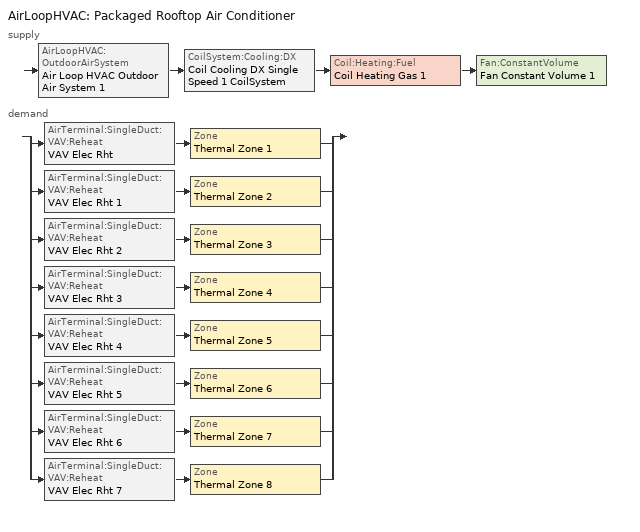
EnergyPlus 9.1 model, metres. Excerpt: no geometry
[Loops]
AirLoopHVAC 'Packaged Rooftop Air Conditioner'
 supply: AirLoopHVAC:OutdoorAirSystem 'Air Loop HVAC Outdoor Air System 1' > CoilSystem:Cooling:DX 'Coil Cooling DX Single Speed 1 CoilSystem' > Coil:Heating:Fuel 'Coil Heating Gas 1' > Fan:ConstantVolume 'Fan Constant Volume 1'
 demand: split
  | AirTerminal:SingleDuct:VAV:Reheat 'VAV Elec Rht' > Zone 'Thermal Zone 1'
  | AirTerminal:SingleDuct:VAV:Reheat 'VAV Elec Rht 1' > Zone 'Thermal Zone 2'
  | AirTerminal:SingleDuct:VAV:Reheat 'VAV Elec Rht 2' > Zone 'Thermal Zone 3'
  | AirTerminal:SingleDuct:VAV:Reheat 'VAV Elec Rht 3' > Zone 'Thermal Zone 4'
  | AirTerminal:SingleDuct:VAV:Reheat 'VAV Elec Rht 4' > Zone 'Thermal Zone 5'
  | AirTerminal:SingleDuct:VAV:Reheat 'VAV Elec Rht 5' > Zone 'Thermal Zone 6'
  | AirTerminal:SingleDuct:VAV:Reheat 'VAV Elec Rht 6' > Zone 'Thermal Zone 7'
  | AirTerminal:SingleDuct:VAV:Reheat 'VAV Elec Rht 7' > Zone 'Thermal Zone 8'
[SizingPeriod:DesignDay] Month=1; Day of Month=21; Day Type=WinterDesignDay; Daily Dry-Bulb Temperature Range {deltaC}=0; Dry-Bulb Temperature Range Modifier Type=DefaultMultipliers; Barometric Pressure {Pa}=98934; Wind Direction {deg}=270; Rain Indicator=No; Snow Indicator=No; Daylight Saving Time Indicator=No; Solar Model Indicator=ASHRAEClearSky; Sky Clearness=0
Name | Maximum Dry-Bulb Temperature {C} | Humidity Condition Type | Wetbulb or DewPoint at Maximum Dry-Bulb {C} | Wind Speed {m/s}
Chicago Ohare Intl Ap Ann Htg 99.6% Condns DB | -20 | Wetbulb | -20 | 4.9
Chicago Ohare Intl Ap Ann Htg Wind 99.6% Condns WS=>MCDB | -3.5 | Wetbulb | -3.5 | 12.4
Chicago Ohare Intl Ap Ann Hum_n 99.6% Condns DP=>MCDB | -19.2 | Dewpoint | -25.7 | 4.9
[ZoneControl:Thermostat] Control Object Type 1=ThermostatSetpoint:DualSetpoint
Name | Zone or ZoneList | Control Type Schedule | Control Name 1
Thermal Zone 1 Thermostat | Thermal Zone 1 | Thermal Zone 1 Thermostat Schedule | Thermostat Setpoint Dual Setpoint 1
Thermal Zone 2 Thermostat | Thermal Zone 2 | Thermal Zone 2 Thermostat Schedule | Thermostat Setpoint Dual Setpoint 2
Thermal Zone 3 Thermostat | Thermal Zone 3 | Thermal Zone 3 Thermostat Schedule | Thermostat Setpoint Dual Setpoint 3
Thermal Zone 4 Thermostat | Thermal Zone 4 | Thermal Zone 4 Thermostat Schedule | Thermostat Setpoint Dual Setpoint 4
Thermal Zone 5 Thermostat | Thermal Zone 5 | Thermal Zone 5 Thermostat Schedule | Thermostat Setpoint Dual Setpoint 5
Thermal Zone 6 Thermostat | Thermal Zone 6 | Thermal Zone 6 Thermostat Schedule | Thermostat Setpoint Dual Setpoint 6
Thermal Zone 7 Thermostat | Thermal Zone 7 | Thermal Zone 7 Thermostat Schedule | Thermostat Setpoint Dual Setpoint 7
Thermal Zone 8 Thermostat | Thermal Zone 8 | Thermal Zone 8 Thermostat Schedule | Thermostat Setpoint Dual Setpoint 8
[ThermostatSetpoint:DualSetpoint]
Name | Heating Setpoint Temperature Schedule | Cooling Setpoint Temperature Schedule
Thermostat Setpoint Dual Setpoint 1 | SchoolSecondary HTGSETP_SCH_YES_OPTIMUM | SchoolSecondary CLGSETP_SCH_Setback
Thermostat Setpoint Dual Setpoint 2 | SchoolSecondary HTGSETP_SCH_YES_OPTIMUM 1 | SchoolSecondary CLGSETP_SCH_Setback 1
Thermostat Setpoint Dual Setpoint 3 | SchoolSecondary HTGSETP_SCH_YES_OPTIMUM 2 | SchoolSecondary CLGSETP_SCH_Setback 2
Thermostat Setpoint Dual Setpoint 4 | SchoolSecondary HTGSETP_SCH_YES_OPTIMUM 3 | SchoolSecondary CLGSETP_SCH_Setback 3
Thermostat Setpoint Dual Setpoint 5 | SchoolSecondary HTGSETP_SCH_YES_OPTIMUM 4 | SchoolSecondary CLGSETP_SCH_Setback 4
Thermostat Setpoint Dual Setpoint 6 | SchoolSecondary HTGSETP_SCH_YES_OPTIMUM 5 | SchoolSecondary CLGSETP_SCH_Setback 5
Thermostat Setpoint Dual Setpoint 7 | SchoolSecondary HTGSETP_SCH_YES_OPTIMUM 6 | SchoolSecondary CLGSETP_SCH_Setback 6
Thermostat Setpoint Dual Setpoint 8 | SchoolSecondary HTGSETP_SCH_YES_OPTIMUM 7 | SchoolSecondary CLGSETP_SCH_Setback 7
[ZoneHVAC:TerminalUnit:VariableRefrigerantFlow] Terminal Unit Availability Schedule=Always On Discrete hvac_library; Cooling Supply Air Flow Rate {m3/s}=Autosize; No Cooling Supply Air Flow Rate {m3/s}=Autosize; Heating Supply Air Flow Rate {m3/s}=Autosize; No Heating Supply Air Flow Rate {m3/s}=Autosize; Cooling Outdoor Air Flow Rate {m3/s}=Autosize; Heating Outdoor Air Flow Rate {m3/s}=Autosize; No Load Outdoor Air Flow Rate {m3/s}=Autosize; Supply Air Fan Operating Mode Schedule=Always On Discrete hvac_library; Supply Air Fan Placement=DrawThrough; Zone Terminal Unit On Parasitic Electric Energy Use {W}=30; Zone Terminal Unit Off Parasitic Electric Energy Use {W}=20; Rated Heating Capacity Sizing Ratio {W/W}=1
Name | Supply Air Fan Object | Outside Air Mixer Object | Cooling Coil Object | Heating Coil Object
VRF Zone Terminal | VRF Zone Terminal Fan | VRF Zone Terminal OA Mixer | VRF Zone Terminal Cooling Coil | VRF Zone Terminal Heating Coil
VRF Zone Terminal 1 | VRF Zone Terminal Fan 1 | VRF Zone Terminal 1 OA Mixer | VRF Zone Terminal Cooling Coil 1 | VRF Zone Terminal Heating Coil 1
VRF Zone Terminal 2 | VRF Zone Terminal Fan 2 | VRF Zone Terminal 2 OA Mixer | VRF Zone Terminal Cooling Coil 2 | VRF Zone Terminal Heating Coil 2
VRF Zone Terminal 3 | VRF Zone Terminal Fan 3 | VRF Zone Terminal 3 OA Mixer | VRF Zone Terminal Cooling Coil 3 | VRF Zone Terminal Heating Coil 3
VRF Zone Terminal 4 | VRF Zone Terminal Fan 4 | VRF Zone Terminal 4 OA Mixer | VRF Zone Terminal Cooling Coil 4 | VRF Zone Terminal Heating Coil 4
VRF Zone Terminal 5 | VRF Zone Terminal Fan 5 | VRF Zone Terminal 5 OA Mixer | VRF Zone Terminal Cooling Coil 5 | VRF Zone Terminal Heating Coil 5
VRF Zone Terminal 6 | VRF Zone Terminal Fan 6 | VRF Zone Terminal 6 OA Mixer | VRF Zone Terminal Cooling Coil 6 | VRF Zone Terminal Heating Coil 6
VRF Zone Terminal 7 | VRF Zone Terminal Fan 7 | VRF Zone Terminal 7 OA Mixer | VRF Zone Terminal Cooling Coil 7 | VRF Zone Terminal Heating Coil 7
[Coil:Cooling:DX:VariableRefrigerantFlow] Availability Schedule=Always On Discrete hvac_library; Gross Rated Total Cooling Capacity {W}=Autosize; Gross Rated Sensible Heat Ratio=Autosize; Rated Air Flow Rate {m3/s}=Autosize; Cooling Capacity Ratio Modifier Function of Temperature Curve=VRFTUCoolCapFT; Cooling Capacity Modifier Curve Function of Flow Fraction=VRFACCoolCapFFF
VRF Zone Terminal Cooling Coil; VRF Zone Terminal Cooling Coil 1; VRF Zone Terminal Cooling Coil 2; VRF Zone Terminal Cooling Coil 3; VRF Zone Terminal Cooling Coil 4; VRF Zone Terminal Cooling Coil 5; VRF Zone Terminal Cooling Coil 6; VRF Zone Terminal Cooling Coil 7
[Coil:Heating:DX:VariableRefrigerantFlow] Availability Schedule=Always On Discrete hvac_library; Gross Rated Heating Capacity {W}=Autosize; Rated Air Flow Rate {m3/s}=Autosize; Heating Capacity Ratio Modifier Function of Temperature Curve=Coil Heating DX Variable Refrigerant Flow 1 VRFTUHeatCAPFT; Heating Capacity Modifier Function of Flow Fraction Curve=Coil Heating DX Variable Refrigerant Flow 1 VRFACCoolCapFFF
VRF Zone Terminal Heating Coil; VRF Zone Terminal Heating Coil 1; VRF Zone Terminal Heating Coil 2; VRF Zone Terminal Heating Coil 3; VRF Zone Terminal Heating Coil 4; VRF Zone Terminal Heating Coil 5; VRF Zone Terminal Heating Coil 6; VRF Zone Terminal Heating Coil 7
[Fan:OnOff] Availability Schedule=Always On Discrete hvac_library; Fan Total Efficiency=0.6; Pressure Rise {Pa}=300; Maximum Flow Rate {m3/s}=Autosize; Motor Efficiency=0.8; Motor In Airstream Fraction=1; Fan Power Ratio Function of Speed Ratio Curve=Fan On Off Power Curve 19; Fan Efficiency Ratio Function of Speed Ratio Curve=Fan On Off Efficiency Curve 6
VRF Zone Terminal Fan; VRF Zone Terminal Fan 1; VRF Zone Terminal Fan 2; VRF Zone Terminal Fan 3; VRF Zone Terminal Fan 4; VRF Zone Terminal Fan 5; VRF Zone Terminal Fan 6; VRF Zone Terminal Fan 7
[AirTerminal:SingleDuct:VAV:Reheat] Availability Schedule=Always On Discrete hvac_library; Maximum Air Flow Rate {m3/s}=Autosize; Zone Minimum Air Flow Input Method=Constant; Constant Minimum Air Flow Fraction=0.3; Fixed Minimum Air Flow Rate {m3/s}=0; Maximum Hot Water or Steam Flow Rate {m3/s}=Autosize; Minimum Hot Water or Steam Flow Rate {m3/s}=0; Convergence Tolerance=0.001; Damper Heating Action=Normal; Maximum Flow per Zone Floor Area During Reheat {m3/s-m2}=Autocalculate; Maximum Flow Fraction During Reheat=Autocalculate; Maximum Reheat Air Temperature {C}=35
Name | Reheat Coil
VAV Elec Rht | VAV Elec Rht Coil
VAV Elec Rht 1 | VAV Elec Rht Coil 1
VAV Elec Rht 2 | VAV Elec Rht Coil 2
VAV Elec Rht 3 | VAV Elec Rht Coil 3
VAV Elec Rht 4 | VAV Elec Rht Coil 4
VAV Elec Rht 5 | VAV Elec Rht Coil 5
VAV Elec Rht 6 | VAV Elec Rht Coil 6
VAV Elec Rht 7 | VAV Elec Rht Coil 7
[Coil:Heating:Electric] Availability Schedule=Always On Discrete hvac_library; Efficiency=1; Nominal Capacity {W}=Autosize
VAV Elec Rht Coil; VAV Elec Rht Coil 1; VAV Elec Rht Coil 2; VAV Elec Rht Coil 3; VAV Elec Rht Coil 4; VAV Elec Rht Coil 5; VAV Elec Rht Coil 6; VAV Elec Rht Coil 7
[Zone equipment]
Thermal Zone 1: VRF Zone Terminal, VAV Elec Rht
Thermal Zone 2: VRF Zone Terminal 1, VAV Elec Rht 1
Thermal Zone 3: VRF Zone Terminal 2, VAV Elec Rht 2
Thermal Zone 4: VRF Zone Terminal 3, VAV Elec Rht 3
Thermal Zone 5: VRF Zone Terminal 4, VAV Elec Rht 4
Thermal Zone 6: VRF Zone Terminal 5, VAV Elec Rht 5
Thermal Zone 7: VRF Zone Terminal 6, VAV Elec Rht 6
Thermal Zone 8: VRF Zone Terminal 7, VAV Elec Rht 7
[Sizing:Zone] Zone Cooling Design Supply Air Temperature Input Method=SupplyAirTemperature; Zone Cooling Design Supply Air Temperature {C}=14; Zone Cooling Design Supply Air Temperature Difference {deltaC}=11.11; Zone Heating Design Supply Air Temperature Input Method=SupplyAirTemperature; Zone Heating Design Supply Air Temperature {C}=40; Zone Heating Design Supply Air Temperature Difference {deltaC}=11.11; Zone Cooling Design Supply Air Humidity Ratio {kgWater/kgDryAir}=0.0085; Zone Heating Design Supply Air Humidity Ratio {kgWater/kgDryAir}=0.008; Cooling Design Air Flow Method=DesignDay; Cooling Design Air Flow Rate {m3/s}=0; Cooling Minimum Air Flow per Zone Floor Area {m3/s-m2}=0.000762; Cooling Minimum Air Flow {m3/s}=0; Cooling Minimum Air Flow Fraction=0; Heating Design Air Flow Method=DesignDay; Heating Design Air Flow Rate {m3/s}=0; Heating Maximum Air Flow per Zone Floor Area {m3/s-m2}=0.002032; Heating Maximum Air Flow {m3/s}=0.141576; Heating Maximum Air Flow Fraction=0.3; Account for Dedicated Outdoor Air System=No
Name | Design Specification Outdoor Air Object | Design Specification Zone Air Distribution Object
Thermal Zone 1 | Design Specification Outdoor Air 2 | Thermal Zone 1 Design Spec Zone Air Dist
Thermal Zone 2 | SecondarySchool ComputerRoom Ventilation | Thermal Zone 2 Design Spec Zone Air Dist
Thermal Zone 3 | SecondarySchool Classroom Ventilation | Thermal Zone 3 Design Spec Zone Air Dist
Thermal Zone 4 | SecondarySchool Restroom Ventilation | Thermal Zone 4 Design Spec Zone Air Dist
Thermal Zone 5 | Design Specification Outdoor Air 1 | Thermal Zone 5 Design Spec Zone Air Dist
Thermal Zone 6 | SecondarySchool Classroom Ventilation | Thermal Zone 6 Design Spec Zone Air Dist
Thermal Zone 7 | Design Specification Outdoor Air 4 | Thermal Zone 7 Design Spec Zone Air Dist
Thermal Zone 8 | Design Specification Outdoor Air 3 | Thermal Zone 8 Design Spec Zone Air Dist
[DesignSpecification:ZoneAirDistribution] Zone Air Distribution Effectiveness in Cooling Mode=1; Zone Air Distribution Effectiveness in Heating Mode=1
Thermal Zone 1 Design Spec Zone Air Dist; Thermal Zone 2 Design Spec Zone Air Dist; Thermal Zone 3 Design Spec Zone Air Dist; Thermal Zone 4 Design Spec Zone Air Dist; Thermal Zone 5 Design Spec Zone Air Dist; Thermal Zone 6 Design Spec Zone Air Dist; Thermal Zone 7 Design Spec Zone Air Dist; Thermal Zone 8 Design Spec Zone Air Dist
[Controller:MechanicalVentilation]
Controller Mechanical Ventilation 1: Availability Schedule=Always On Discrete; Demand Controlled Ventilation=No; System Outdoor Air Method=ZoneSum; Zone Name 1=Thermal Zone 1; Design Specification Outdoor Air Object Name 1=Design Specification Outdoor Air 2; Design Specification Zone Air Distribution Object Name 1=Thermal Zone 1 Design Spec Zone Air Dist; Zone Name 2=Thermal Zone 2; Design Specification Outdoor Air Object Name 2=SecondarySchool ComputerRoom Ventilation; Design Specification Zone Air Distribution Object Name 2=Thermal Zone 2 Design Spec Zone Air Dist; Zone Name 3=Thermal Zone 3; Design Specification Outdoor Air Object Name 3=SecondarySchool Classroom Ventilation; Design Specification Zone Air Distribution Object Name 3=Thermal Zone 3 Design Spec Zone Air Dist; Zone Name 4=Thermal Zone 4; Design Specification Outdoor Air Object Name 4=SecondarySchool Restroom Ventilation; Design Specification Zone Air Distribution Object Name 4=Thermal Zone 4 Design Spec Zone Air Dist; Zone Name 5=Thermal Zone 5; Design Specification Outdoor Air Object Name 5=Design Specification Outdoor Air 1; Design Specification Zone Air Distribution Object Name 5=Thermal Zone 5 Design Spec Zone Air Dist; Zone Name 6=Thermal Zone 6; Design Specification Outdoor Air Object Name 6=SecondarySchool Classroom Ventilation; Design Specification Zone Air Distribution Object Name 6=Thermal Zone 6 Design Spec Zone Air Dist; Zone Name 7=Thermal Zone 7; Design Specification Outdoor Air Object Name 7=Design Specification Outdoor Air 4; Design Specification Zone Air Distribution Object Name 7=Thermal Zone 7 Design Spec Zone Air Dist; Zone Name 8=Thermal Zone 8; Design Specification Outdoor Air Object Name 8=Design Specification Outdoor Air 3; Design Specification Zone Air Distribution Object Name 8=Thermal Zone 8 Design Spec Zone Air Dist
[DesignSpecification:OutdoorAir] Outdoor Air Method=Sum; Outdoor Air Flow per Zone {m3/s}=0; Outdoor Air Flow Air Changes per Hour {1/hr}=0
Name | Outdoor Air Flow per Person {m3/s-person} | Outdoor Air Flow per Zone Floor Area {m3/s-m2}
Design Specification Outdoor Air 2 | 0.00258696 | 0.000400352
SecondarySchool ComputerRoom Ventilation; SecondarySchool Classroom Ventilation | 0.00471947 | 0.0006096
SecondarySchool Restroom Ventilation | 0 | 0.0003048
Design Specification Outdoor Air 1 | 0.00456516 | 0.000509392
Design Specification Outdoor Air 4 | 0.00443872 | 0.000461485
Design Specification Outdoor Air 3 | 0.00471947 | 0.000542693
[AirLoopHVAC]
Packaged Rooftop Air Conditioner: Design Supply Air Flow Rate {m3/s}=AutoSize
[Sizing:System]
Packaged Rooftop Air Conditioner: Type of Load to Size On=Sensible; Design Outdoor Air Flow Rate {m3/s}=Autosize; Central Heating Maximum System Air Flow Ratio=1; Preheat Design Temperature {C}=7; Preheat Design Humidity Ratio {kgWater/kgDryAir}=0.008; Precool Design Temperature {C}=12.8; Precool Design Humidity Ratio {kgWater/kgDryAir}=0.008; Central Cooling Design Supply Air Temperature {C}=12.8; Central Heating Design Supply Air Temperature {C}=40; Type of Zone Sum to Use=NonCoincident; 100% Outdoor Air in Cooling=Yes; 100% Outdoor Air in Heating=Yes; Central Cooling Design Supply Air Humidity Ratio {kgWater/kgDryAir}=0.0085; Central Heating Design Supply Air Humidity Ratio {kgWater/kgDryAir}=0.008; Cooling Supply Air Flow Rate Method=DesignDay; Cooling Supply Air Flow Rate {m3/s}=0; Cooling Supply Air Flow Rate Per Floor Area {m3/s-m2}=0.00996765; Cooling Fraction of Autosized Cooling Supply Air Flow Rate=1; Cooling Supply Air Flow Rate Per Unit Cooling Capacity {m3/s-W}=3.94755e-05; Heating Supply Air Flow Rate Method=DesignDay; Heating Supply Air Flow Rate {m3/s}=0; Heating Supply Air Flow Rate Per Floor Area {m3/s-m2}=0.00996765; Heating Fraction of Autosized Heating Supply Air Flow Rate=1; Heating Fraction of Autosized Cooling Supply Air Flow Rate=1; Heating Supply Air Flow Rate Per Unit Heating Capacity {m3/s-W}=3.15882e-05; System Outdoor Air Method=ZoneSum; Zone Maximum Outdoor Air Fraction=1; Cooling Design Capacity Method=CoolingDesignCapacity; Cooling Design Capacity {W}=Autosize; Cooling Design Capacity Per Floor Area {W/m2}=234.7; Fraction of Autosized Cooling Design Capacity=1; Heating Design Capacity Method=HeatingDesignCapacity; Heating Design Capacity {W}=Autosize; Heating Design Capacity Per Floor Area {W/m2}=157; Fraction of Autosized Heating Design Capacity=1; Central Cooling Capacity Control Method=OnOff
[AvailabilityManager:Scheduled] Schedule=Always On Discrete
Packaged Rooftop Air Conditioner Availability Manager; Air Loop HVAC Outdoor Air System 1 Availability Manager
[Controller:OutdoorAir]
Controller Outdoor Air 1: Minimum Outdoor Air Flow Rate {m3/s}=0; Maximum Outdoor Air Flow Rate {m3/s}=Autosize; Economizer Control Type=NoEconomizer; Economizer Control Action Type=ModulateFlow; Economizer Maximum Limit Dry-Bulb Temperature {C}=28; Economizer Maximum Limit Enthalpy {J/kg}=64000; Economizer Minimum Limit Dry-Bulb Temperature {C}=-100; Lockout Type=NoLockout; Minimum Limit Type=FixedMinimum; Mechanical Ventilation Controller=Controller Mechanical Ventilation 1; High Humidity Control=No; Control High Indoor Humidity Based on Outdoor Humidity Ratio=Yes; Heat Recovery Bypass Control Type=BypassWhenWithinEconomizerLimits
[HeatExchanger:AirToAir:SensibleAndLatent]
ERV HX: Availability Schedule=Always On Discrete hvac_library; Nominal Supply Air Flow Rate {m3/s}=Autosize; Sensible Effectiveness at 100% Heating Air Flow=0.76; Latent Effectiveness at 100% Heating Air Flow=0.68; Sensible Effectiveness at 75% Heating Air Flow=0.81; Latent Effectiveness at 75% Heating Air Flow=0.73; Sensible Effectiveness at 100% Cooling Air Flow=0.76; Latent Effectiveness at 100% Cooling Air Flow=0.68; Sensible Effectiveness at 75% Cooling Air Flow=0.81; Latent Effectiveness at 75% Cooling Air Flow=0.73; Nominal Electric Power {W}=0; Supply Air Outlet Temperature Control=No; Heat Exchanger Type=Plate; Frost Control Type=None; Threshold Temperature {C}=1.7; Economizer Lockout=Yes
[SetpointManager:MixedAir] Control Variable=Temperature
Node 59 OS Default SPM; Node 32 OS Default SPM; Node 33 OS Default SPM; Node 34 OS Default SPM
[CoilSystem:Cooling:DX]
Coil Cooling DX Single Speed 1 CoilSystem: Availability Schedule=Always On Discrete; Cooling Coil=Coil Cooling DX Single Speed 1
[Coil:Cooling:DX:SingleSpeed]
Coil Cooling DX Single Speed 1: Availability Schedule=Always On Discrete; Gross Rated Total Cooling Capacity {W}=Autosize; Gross Rated Sensible Heat Ratio=Autosize; Gross Rated Cooling COP {W/W}=3; Rated Air Flow Rate {m3/s}=Autosize; Rated Evaporator Fan Power Per Volume Flow Rate {W/(m3/s)}=773.3; Total Cooling Capacity Function of Temperature Curve=Curve Biquadratic 1; Total Cooling Capacity Function of Flow Fraction Curve=Curve Quadratic 1; Energy Input Ratio Function of Temperature Curve=Curve Biquadratic 2; Energy Input Ratio Function of Flow Fraction Curve=Curve Quadratic 2; Part Load Fraction Correlation Curve=Curve Quadratic 3; Condenser Type=AirCooled; Evaporative Condenser Effectiveness=0; Evaporative Condenser Air Flow Rate {m3/s}=Autosize; Evaporative Condenser Pump Rated Power Consumption {W}=Autosize; Crankcase Heater Capacity {W}=0; Maximum Outdoor Dry-Bulb Temperature for Crankcase Heater Operation {C}=0; Basin Heater Capacity {W/K}=0; Basin Heater Setpoint Temperature {C}=10
[Coil:Heating:Fuel]
Coil Heating Gas 1: Availability Schedule=Always On Discrete; Fuel Type=NaturalGas; Burner Efficiency=0.8; Nominal Capacity {W}=AutoSize; Parasitic Electric Load {W}=0; Parasitic Fuel Load {W}=0
[Fan:ConstantVolume]
Fan Constant Volume 1: Availability Schedule=Always On Discrete; Fan Total Efficiency=0.7; Pressure Rise {Pa}=500; Maximum Flow Rate {m3/s}=AutoSize; Motor Efficiency=0.9; Motor In Airstream Fraction=1
[SetpointManager:SingleZone:Reheat]
Setpoint Manager Single Zone Reheat 1: Control Variable=Temperature; Minimum Supply Air Temperature {C}=-99; Maximum Supply Air Temperature {C}=99; Control Zone=Thermal Zone 1
[AirConditioner:VariableRefrigerantFlow]
Heat Pump=VRF System; Availability Schedule=Always On Discrete hvac_library; Gross Rated Total Cooling Capacity {W}=Autosize; Gross Rated Cooling COP {W/W}=3.3; Minimum Outdoor Temperature in Cooling Mode {C}=-5; Maximum Outdoor Temperature in Cooling Mode {C}=43; Cooling Capacity Ratio Modifier Function of Low Temperature Curve=VRF System VRFCoolCapFT 1; Cooling Capacity Ratio Boundary Curve=VRF System VRFCoolCapFTBoundary 1; Cooling Capacity Ratio Modifier Function of High Temperature Curve=VRF System VRFCoolCapFTHi 1; Cooling Energy Input Ratio Modifier Function of Low Temperature Curve=VRF System VRFCoolEIRFT 1; Cooling Energy Input Ratio Boundary Curve=VRF System VRFCoolEIRFTBoundary 1; Cooling Energy Input Ratio Modifier Function of High Temperature Curve=VRF System VRFCoolEIRFTHi 1; Cooling Energy Input Ratio Modifier Function of Low Part-Load Ratio Curve=VRF System CoolingEIRLowPLR 1; Cooling Energy Input Ratio Modifier Function of High Part-Load Ratio Curve=VRF System CoolingEIRHiPLR 1; Cooling Combination Ratio Correction Factor Curve=VRF System CoolingCombRatio 1; Cooling Part-Load Fraction Correlation Curve=VRF System VRFCPLFFPLR 1; Gross Rated Heating Capacity {W}=Autosize; Rated Heating Capacity Sizing Ratio {W/W}=1; Gross Rated Heating COP {W/W}=3.5; Minimum Outdoor Temperature in Heating Mode {C}=-20; Maximum Outdoor Temperature in Heating Mode {C}=30; Heating Capacity Ratio Modifier Function of Low Temperature Curve=VRF System VRFHeatCapFT 1; Heating Capacity Ratio Boundary Curve=VRF System VRFHeatCapFTBoundary 1; Heating Capacity Ratio Modifier Function of High Temperature Curve=VRF System VRFHeatCapFTHi 1; Heating Energy Input Ratio Modifier Function of Low Temperature Curve=VRF System VRFHeatEIRFT 1; Heating Energy Input Ratio Boundary Curve=VRF System VRFHeatEIRFTBoundary 1; Heating Energy Input Ratio Modifier Function of High Temperature Curve=VRF System VRFHeatEIRFTHi 1; Heating Performance Curve Outdoor Temperature Type=WetBulbTemperature; Heating Energy Input Ratio Modifier Function of Low Part-Load Ratio Curve=VRF System HeatingEIRLowPLR 1; Heating Energy Input Ratio Modifier Function of High Part-Load Ratio Curve=VRF System HeatingEIRHiPLR 1; Heating Combination Ratio Correction Factor Curve=VRF System HeatingCombRatio 1; Heating Part-Load Fraction Correlation Curve=VRF System VRFCPLFFPLR 2; Minimum Heat Pump Part-Load Ratio=0.25; Master Thermostat Priority Control Type=LoadPriority; Zone Terminal Unit List=VRF System Terminal List; Heat Pump Waste Heat Recovery=No; Equivalent Piping Length used for Piping Correction Factor in Cooling Mode {m}=30; Vertical Height used for Piping Correction Factor {m}=10; Piping Correction Factor for Length in Cooling Mode Curve=VRF System CoolingLengthCorrectionFactor 1; Piping Correction Factor for Height in Cooling Mode Coefficient {1/m}=-0.000386; Equivalent Piping Length used for Piping Correction Factor in Heating Mode {m}=30; Piping Correction Factor for Length in Heating Mode Curve=VRF System HeatingLengthCorrectionFactor 1; Piping Correction Factor for Height in Heating Mode Coefficient {1/m}=0; Crankcase Heater Power per Compressor {W}=15; Number of Compressors=3; Ratio of Compressor Size to Total Compressor Capacity {W/W}=0.33; Maximum Outdoor Dry-Bulb Temperature for Crankcase Heater {C}=7; Defrost Strategy=Resistive; Defrost Control=Timed; Defrost Time Period Fraction=0.058333; Resistive Defrost Heater Capacity {W}=1e-07; Maximum Outdoor Dry-bulb Temperature for Defrost Operation {C}=7; Condenser Type=AirCooled; Water Condenser Volume Flow Rate {m3/s}=Autosize; Evaporative Condenser Effectiveness=0.9; Evaporative Condenser Air Flow Rate {m3/s}=Autosize; Evaporative Condenser Pump Rated Power Consumption {W}=Autosize; Basin Heater Capacity {W/K}=0; Basin Heater Setpoint Temperature {C}=2; Fuel Type=Electricity; Minimum Outdoor Temperature in Heat Recovery Mode {C}=0; Maximum Outdoor Temperature in Heat Recovery Mode {C}=20; Heat Recovery Cooling Capacity Modifier Curve=VRF System Heat Recovery Cooling Cap Modifier 1; Initial Heat Recovery Cooling Capacity Fraction {W/W}=0.5; Heat Recovery Cooling Capacity Time Constant {hr}=0.083; Heat Recovery Cooling Energy Modifier Curve=VRF System Heat Recovery Cooling Energy Modifier 1; Initial Heat Recovery Cooling Energy Fraction {W/W}=1; Heat Recovery Cooling Energy Time Constant {hr}=0; Heat Recovery Heating Capacity Modifier Curve=VRF System Heat Recovery Heating Cap Modifier 1; Initial Heat Recovery Heating Capacity Fraction {W/W}=0.5; Heat Recovery Heating Capacity Time Constant {hr}=0.083; Heat Recovery Heating Energy Modifier Curve=VRF System Heat Recovery Heating Energy Modifier 1; Initial Heat Recovery Heating Energy Fraction {W/W}=0.5; Heat Recovery Heating Energy Time Constant {hr}=0
[ZoneTerminalUnitList]
VRF System Terminal List: Zone Terminal Unit Name 1=VRF Zone Terminal; Zone Terminal Unit Name 2=VRF Zone Terminal 1; Zone Terminal Unit Name 3=VRF Zone Terminal 2; Zone Terminal Unit Name 4=VRF Zone Terminal 3; Zone Terminal Unit Name 5=VRF Zone Terminal 4; Zone Terminal Unit Name 6=VRF Zone Terminal 5; Zone Terminal Unit Name 7=VRF Zone Terminal 6; Zone Terminal Unit Name 8=VRF Zone Terminal 7
[Schedule:Day:Interval]
SchoolSecondary HTGSETP_SCH_YES_OPTIMUM Default; SchoolSecondary HTGSETP_SCH_YES_OPTIMUM Summer Design Day; SchoolSecondary HTGSETP_SCH_YES_OPTIMUM Default 1; SchoolSecondary HTGSETP_SCH_YES_OPTIMUM Summer Design Day 1; SchoolSecondary HTGSETP_SCH_YES_OPTIMUM Default 2; SchoolSecondary HTGSETP_SCH_YES_OPTIMUM Summer Design Day 2; SchoolSecondary HTGSETP_SCH_YES_OPTIMUM Default 3; SchoolSecondary HTGSETP_SCH_YES_OPTIMUM Summer Design Day 3; SchoolSecondary HTGSETP_SCH_YES_OPTIMUM Default 4; SchoolSecondary HTGSETP_SCH_YES_OPTIMUM Summer Design Day 4; SchoolSecondary HTGSETP_SCH_YES_OPTIMUM Default 5; SchoolSecondary HTGSETP_SCH_YES_OPTIMUM Summer Design Day 5; SchoolSecondary HTGSETP_SCH_YES_OPTIMUM Default 6; SchoolSecondary HTGSETP_SCH_YES_OPTIMUM Summer Design Day 6; SchoolSecondary HTGSETP_SCH_YES_OPTIMUM Default 7; SchoolSecondary HTGSETP_SCH_YES_OPTIMUM Summer Design Day 7: No, 24:00, 15.6
SchoolSecondary HTGSETP_SCH_YES_OPTIMUM Wkdy Day; SchoolSecondary HTGSETP_SCH_YES_OPTIMUM Wkdy Day 1; SchoolSecondary HTGSETP_SCH_YES_OPTIMUM Wkdy Day 2; SchoolSecondary HTGSETP_SCH_YES_OPTIMUM Wkdy Day 3; SchoolSecondary HTGSETP_SCH_YES_OPTIMUM Wkdy Day 4; SchoolSecondary HTGSETP_SCH_YES_OPTIMUM Wkdy Day 5; SchoolSecondary HTGSETP_SCH_YES_OPTIMUM Wkdy Day 6; SchoolSecondary HTGSETP_SCH_YES_OPTIMUM Wkdy Day 7: No, 06:00, 15.6, 07:00, 17.8, 08:00, 20, 21:00, 21, 24:00, 15.6
SchoolSecondary HTGSETP_SCH_YES_OPTIMUM Winter Design Day; SchoolSecondary HTGSETP_SCH_YES_OPTIMUM Winter Design Day 1; SchoolSecondary HTGSETP_SCH_YES_OPTIMUM Winter Design Day 2; SchoolSecondary HTGSETP_SCH_YES_OPTIMUM Winter Design Day 3; SchoolSecondary HTGSETP_SCH_YES_OPTIMUM Winter Design Day 4; SchoolSecondary HTGSETP_SCH_YES_OPTIMUM Winter Design Day 5; SchoolSecondary HTGSETP_SCH_YES_OPTIMUM Winter Design Day 6; SchoolSecondary HTGSETP_SCH_YES_OPTIMUM Winter Design Day 7: No, 24:00, 21
SchoolSecondary CLGSETP_SCH_Setback Default; SchoolSecondary CLGSETP_SCH_Setback Default|WntrDsn|Wkdy Day; SchoolSecondary CLGSETP_SCH_Setback Winter Design Day; SchoolSecondary CLGSETP_SCH_Setback Default 1; SchoolSecondary CLGSETP_SCH_Setback Default|WntrDsn|Wkdy Day 1; SchoolSecondary CLGSETP_SCH_Setback Winter Design Day 1; SchoolSecondary CLGSETP_SCH_Setback Default 2; SchoolSecondary CLGSETP_SCH_Setback Default|WntrDsn|Wkdy Day 2; SchoolSecondary CLGSETP_SCH_Setback Winter Design Day 2; SchoolSecondary CLGSETP_SCH_Setback Default 3; SchoolSecondary CLGSETP_SCH_Setback Default|WntrDsn|Wkdy Day 3; SchoolSecondary CLGSETP_SCH_Setback Winter Design Day 3; SchoolSecondary CLGSETP_SCH_Setback Default 4; SchoolSecondary CLGSETP_SCH_Setback Default|WntrDsn|Wkdy Day 4; SchoolSecondary CLGSETP_SCH_Setback Winter Design Day 4; SchoolSecondary CLGSETP_SCH_Setback Default 5; SchoolSecondary CLGSETP_SCH_Setback Default|WntrDsn|Wkdy Day 5; SchoolSecondary CLGSETP_SCH_Setback Winter Design Day 5; SchoolSecondary CLGSETP_SCH_Setback Default 6; SchoolSecondary CLGSETP_SCH_Setback Default|WntrDsn|Wkdy Day 6; SchoolSecondary CLGSETP_SCH_Setback Winter Design Day 6; SchoolSecondary CLGSETP_SCH_Setback Default 7; SchoolSecondary CLGSETP_SCH_Setback Default|WntrDsn|Wkdy Day 7; SchoolSecondary CLGSETP_SCH_Setback Winter Design Day 7: No, 24:00, 29.44
SchoolSecondary CLGSETP_SCH_Setback Summer Design Day; SchoolSecondary CLGSETP_SCH_Setback Summer Design Day 1; SchoolSecondary CLGSETP_SCH_Setback Summer Design Day 2; SchoolSecondary CLGSETP_SCH_Setback Summer Design Day 3; SchoolSecondary CLGSETP_SCH_Setback Summer Design Day 4; SchoolSecondary CLGSETP_SCH_Setback Summer Design Day 5; SchoolSecondary CLGSETP_SCH_Setback Summer Design Day 6; SchoolSecondary CLGSETP_SCH_Setback Summer Design Day 7: No, 24:00, 24
[Schedule:Week:Daily]
SchoolSecondary HTGSETP_SCH_YES_OPTIMUM Week Rule - Jan1-Dec31: SchoolSecondary HTGSETP_SCH_YES_OPTIMUM Default, SchoolSecondary HTGSETP_SCH_YES_OPTIMUM Wkdy Day, SchoolSecondary HTGSETP_SCH_YES_OPTIMUM Wkdy Day, SchoolSecondary HTGSETP_SCH_YES_OPTIMUM Wkdy Day, SchoolSecondary HTGSETP_SCH_YES_OPTIMUM Wkdy Day, SchoolSecondary HTGSETP_SCH_YES_OPTIMUM Wkdy Day, SchoolSecondary HTGSETP_SCH_YES_OPTIMUM Default, SchoolSecondary HTGSETP_SCH_YES_OPTIMUM Default, SchoolSecondary HTGSETP_SCH_YES_OPTIMUM Summer Design Day, SchoolSecondary HTGSETP_SCH_YES_OPTIMUM Winter Design Day, SchoolSecondary HTGSETP_SCH_YES_OPTIMUM Default, SchoolSecondary HTGSETP_SCH_YES_OPTIMUM Default
SchoolSecondary CLGSETP_SCH_Setback Week Rule - Jan1-Dec31: SchoolSecondary CLGSETP_SCH_Setback Default, SchoolSecondary CLGSETP_SCH_Setback Default|WntrDsn|Wkdy Day, SchoolSecondary CLGSETP_SCH_Setback Default|WntrDsn|Wkdy Day, SchoolSecondary CLGSETP_SCH_Setback Default|WntrDsn|Wkdy Day, SchoolSecondary CLGSETP_SCH_Setback Default|WntrDsn|Wkdy Day, SchoolSecondary CLGSETP_SCH_Setback Default|WntrDsn|Wkdy Day, SchoolSecondary CLGSETP_SCH_Setback Default, SchoolSecondary CLGSETP_SCH_Setback Default, SchoolSecondary CLGSETP_SCH_Setback Summer Design Day, SchoolSecondary CLGSETP_SCH_Setback Winter Design Day, SchoolSecondary CLGSETP_SCH_Setback Default, SchoolSecondary CLGSETP_SCH_Setback Default
SchoolSecondary HTGSETP_SCH_YES_OPTIMUM 1 Week Rule - Jan1-Dec31: SchoolSecondary HTGSETP_SCH_YES_OPTIMUM Default 1, SchoolSecondary HTGSETP_SCH_YES_OPTIMUM Wkdy Day 1, SchoolSecondary HTGSETP_SCH_YES_OPTIMUM Wkdy Day 1, SchoolSecondary HTGSETP_SCH_YES_OPTIMUM Wkdy Day 1, SchoolSecondary HTGSETP_SCH_YES_OPTIMUM Wkdy Day 1, SchoolSecondary HTGSETP_SCH_YES_OPTIMUM Wkdy Day 1, SchoolSecondary HTGSETP_SCH_YES_OPTIMUM Default 1, SchoolSecondary HTGSETP_SCH_YES_OPTIMUM Default 1, SchoolSecondary HTGSETP_SCH_YES_OPTIMUM Summer Design Day 1, SchoolSecondary HTGSETP_SCH_YES_OPTIMUM Winter Design Day 1, SchoolSecondary HTGSETP_SCH_YES_OPTIMUM Default 1, SchoolSecondary HTGSETP_SCH_YES_OPTIMUM Default 1
SchoolSecondary CLGSETP_SCH_Setback 1 Week Rule - Jan1-Dec31: SchoolSecondary CLGSETP_SCH_Setback Default 1, SchoolSecondary CLGSETP_SCH_Setback Default|WntrDsn|Wkdy Day 1, SchoolSecondary CLGSETP_SCH_Setback Default|WntrDsn|Wkdy Day 1, SchoolSecondary CLGSETP_SCH_Setback Default|WntrDsn|Wkdy Day 1, SchoolSecondary CLGSETP_SCH_Setback Default|WntrDsn|Wkdy Day 1, SchoolSecondary CLGSETP_SCH_Setback Default|WntrDsn|Wkdy Day 1, SchoolSecondary CLGSETP_SCH_Setback Default 1, SchoolSecondary CLGSETP_SCH_Setback Default 1, SchoolSecondary CLGSETP_SCH_Setback Summer Design Day 1, SchoolSecondary CLGSETP_SCH_Setback Winter Design Day 1, SchoolSecondary CLGSETP_SCH_Setback Default 1, SchoolSecondary CLGSETP_SCH_Setback Default 1
SchoolSecondary HTGSETP_SCH_YES_OPTIMUM 2 Week Rule - Jan1-Dec31: SchoolSecondary HTGSETP_SCH_YES_OPTIMUM Default 2, SchoolSecondary HTGSETP_SCH_YES_OPTIMUM Wkdy Day 2, SchoolSecondary HTGSETP_SCH_YES_OPTIMUM Wkdy Day 2, SchoolSecondary HTGSETP_SCH_YES_OPTIMUM Wkdy Day 2, SchoolSecondary HTGSETP_SCH_YES_OPTIMUM Wkdy Day 2, SchoolSecondary HTGSETP_SCH_YES_OPTIMUM Wkdy Day 2, SchoolSecondary HTGSETP_SCH_YES_OPTIMUM Default 2, SchoolSecondary HTGSETP_SCH_YES_OPTIMUM Default 2, SchoolSecondary HTGSETP_SCH_YES_OPTIMUM Summer Design Day 2, SchoolSecondary HTGSETP_SCH_YES_OPTIMUM Winter Design Day 2, SchoolSecondary HTGSETP_SCH_YES_OPTIMUM Default 2, SchoolSecondary HTGSETP_SCH_YES_OPTIMUM Default 2
SchoolSecondary CLGSETP_SCH_Setback 2 Week Rule - Jan1-Dec31: SchoolSecondary CLGSETP_SCH_Setback Default 2, SchoolSecondary CLGSETP_SCH_Setback Default|WntrDsn|Wkdy Day 2, SchoolSecondary CLGSETP_SCH_Setback Default|WntrDsn|Wkdy Day 2, SchoolSecondary CLGSETP_SCH_Setback Default|WntrDsn|Wkdy Day 2, SchoolSecondary CLGSETP_SCH_Setback Default|WntrDsn|Wkdy Day 2, SchoolSecondary CLGSETP_SCH_Setback Default|WntrDsn|Wkdy Day 2, SchoolSecondary CLGSETP_SCH_Setback Default 2, SchoolSecondary CLGSETP_SCH_Setback Default 2, SchoolSecondary CLGSETP_SCH_Setback Summer Design Day 2, SchoolSecondary CLGSETP_SCH_Setback Winter Design Day 2, SchoolSecondary CLGSETP_SCH_Setback Default 2, SchoolSecondary CLGSETP_SCH_Setback Default 2
SchoolSecondary HTGSETP_SCH_YES_OPTIMUM 3 Week Rule - Jan1-Dec31: SchoolSecondary HTGSETP_SCH_YES_OPTIMUM Default 3, SchoolSecondary HTGSETP_SCH_YES_OPTIMUM Wkdy Day 3, SchoolSecondary HTGSETP_SCH_YES_OPTIMUM Wkdy Day 3, SchoolSecondary HTGSETP_SCH_YES_OPTIMUM Wkdy Day 3, SchoolSecondary HTGSETP_SCH_YES_OPTIMUM Wkdy Day 3, SchoolSecondary HTGSETP_SCH_YES_OPTIMUM Wkdy Day 3, SchoolSecondary HTGSETP_SCH_YES_OPTIMUM Default 3, SchoolSecondary HTGSETP_SCH_YES_OPTIMUM Default 3, SchoolSecondary HTGSETP_SCH_YES_OPTIMUM Summer Design Day 3, SchoolSecondary HTGSETP_SCH_YES_OPTIMUM Winter Design Day 3, SchoolSecondary HTGSETP_SCH_YES_OPTIMUM Default 3, SchoolSecondary HTGSETP_SCH_YES_OPTIMUM Default 3
SchoolSecondary CLGSETP_SCH_Setback 3 Week Rule - Jan1-Dec31: SchoolSecondary CLGSETP_SCH_Setback Default 3, SchoolSecondary CLGSETP_SCH_Setback Default|WntrDsn|Wkdy Day 3, SchoolSecondary CLGSETP_SCH_Setback Default|WntrDsn|Wkdy Day 3, SchoolSecondary CLGSETP_SCH_Setback Default|WntrDsn|Wkdy Day 3, SchoolSecondary CLGSETP_SCH_Setback Default|WntrDsn|Wkdy Day 3, SchoolSecondary CLGSETP_SCH_Setback Default|WntrDsn|Wkdy Day 3, SchoolSecondary CLGSETP_SCH_Setback Default 3, SchoolSecondary CLGSETP_SCH_Setback Default 3, SchoolSecondary CLGSETP_SCH_Setback Summer Design Day 3, SchoolSecondary CLGSETP_SCH_Setback Winter Design Day 3, SchoolSecondary CLGSETP_SCH_Setback Default 3, SchoolSecondary CLGSETP_SCH_Setback Default 3
SchoolSecondary HTGSETP_SCH_YES_OPTIMUM 4 Week Rule - Jan1-Dec31: SchoolSecondary HTGSETP_SCH_YES_OPTIMUM Default 4, SchoolSecondary HTGSETP_SCH_YES_OPTIMUM Wkdy Day 4, SchoolSecondary HTGSETP_SCH_YES_OPTIMUM Wkdy Day 4, SchoolSecondary HTGSETP_SCH_YES_OPTIMUM Wkdy Day 4, SchoolSecondary HTGSETP_SCH_YES_OPTIMUM Wkdy Day 4, SchoolSecondary HTGSETP_SCH_YES_OPTIMUM Wkdy Day 4, SchoolSecondary HTGSETP_SCH_YES_OPTIMUM Default 4, SchoolSecondary HTGSETP_SCH_YES_OPTIMUM Default 4, SchoolSecondary HTGSETP_SCH_YES_OPTIMUM Summer Design Day 4, SchoolSecondary HTGSETP_SCH_YES_OPTIMUM Winter Design Day 4, SchoolSecondary HTGSETP_SCH_YES_OPTIMUM Default 4, SchoolSecondary HTGSETP_SCH_YES_OPTIMUM Default 4
SchoolSecondary CLGSETP_SCH_Setback 4 Week Rule - Jan1-Dec31: SchoolSecondary CLGSETP_SCH_Setback Default 4, SchoolSecondary CLGSETP_SCH_Setback Default|WntrDsn|Wkdy Day 4, SchoolSecondary CLGSETP_SCH_Setback Default|WntrDsn|Wkdy Day 4, SchoolSecondary CLGSETP_SCH_Setback Default|WntrDsn|Wkdy Day 4, SchoolSecondary CLGSETP_SCH_Setback Default|WntrDsn|Wkdy Day 4, SchoolSecondary CLGSETP_SCH_Setback Default|WntrDsn|Wkdy Day 4, SchoolSecondary CLGSETP_SCH_Setback Default 4, SchoolSecondary CLGSETP_SCH_Setback Default 4, SchoolSecondary CLGSETP_SCH_Setback Summer Design Day 4, SchoolSecondary CLGSETP_SCH_Setback Winter Design Day 4, SchoolSecondary CLGSETP_SCH_Setback Default 4, SchoolSecondary CLGSETP_SCH_Setback Default 4
SchoolSecondary HTGSETP_SCH_YES_OPTIMUM 5 Week Rule - Jan1-Dec31: SchoolSecondary HTGSETP_SCH_YES_OPTIMUM Default 5, SchoolSecondary HTGSETP_SCH_YES_OPTIMUM Wkdy Day 5, SchoolSecondary HTGSETP_SCH_YES_OPTIMUM Wkdy Day 5, SchoolSecondary HTGSETP_SCH_YES_OPTIMUM Wkdy Day 5, SchoolSecondary HTGSETP_SCH_YES_OPTIMUM Wkdy Day 5, SchoolSecondary HTGSETP_SCH_YES_OPTIMUM Wkdy Day 5, SchoolSecondary HTGSETP_SCH_YES_OPTIMUM Default 5, SchoolSecondary HTGSETP_SCH_YES_OPTIMUM Default 5, SchoolSecondary HTGSETP_SCH_YES_OPTIMUM Summer Design Day 5, SchoolSecondary HTGSETP_SCH_YES_OPTIMUM Winter Design Day 5, SchoolSecondary HTGSETP_SCH_YES_OPTIMUM Default 5, SchoolSecondary HTGSETP_SCH_YES_OPTIMUM Default 5
SchoolSecondary CLGSETP_SCH_Setback 5 Week Rule - Jan1-Dec31: SchoolSecondary CLGSETP_SCH_Setback Default 5, SchoolSecondary CLGSETP_SCH_Setback Default|WntrDsn|Wkdy Day 5, SchoolSecondary CLGSETP_SCH_Setback Default|WntrDsn|Wkdy Day 5, SchoolSecondary CLGSETP_SCH_Setback Default|WntrDsn|Wkdy Day 5, SchoolSecondary CLGSETP_SCH_Setback Default|WntrDsn|Wkdy Day 5, SchoolSecondary CLGSETP_SCH_Setback Default|WntrDsn|Wkdy Day 5, SchoolSecondary CLGSETP_SCH_Setback Default 5, SchoolSecondary CLGSETP_SCH_Setback Default 5, SchoolSecondary CLGSETP_SCH_Setback Summer Design Day 5, SchoolSecondary CLGSETP_SCH_Setback Winter Design Day 5, SchoolSecondary CLGSETP_SCH_Setback Default 5, SchoolSecondary CLGSETP_SCH_Setback Default 5
SchoolSecondary HTGSETP_SCH_YES_OPTIMUM 6 Week Rule - Jan1-Dec31: SchoolSecondary HTGSETP_SCH_YES_OPTIMUM Default 6, SchoolSecondary HTGSETP_SCH_YES_OPTIMUM Wkdy Day 6, SchoolSecondary HTGSETP_SCH_YES_OPTIMUM Wkdy Day 6, SchoolSecondary HTGSETP_SCH_YES_OPTIMUM Wkdy Day 6, SchoolSecondary HTGSETP_SCH_YES_OPTIMUM Wkdy Day 6, SchoolSecondary HTGSETP_SCH_YES_OPTIMUM Wkdy Day 6, SchoolSecondary HTGSETP_SCH_YES_OPTIMUM Default 6, SchoolSecondary HTGSETP_SCH_YES_OPTIMUM Default 6, SchoolSecondary HTGSETP_SCH_YES_OPTIMUM Summer Design Day 6, SchoolSecondary HTGSETP_SCH_YES_OPTIMUM Winter Design Day 6, SchoolSecondary HTGSETP_SCH_YES_OPTIMUM Default 6, SchoolSecondary HTGSETP_SCH_YES_OPTIMUM Default 6
SchoolSecondary CLGSETP_SCH_Setback 6 Week Rule - Jan1-Dec31: SchoolSecondary CLGSETP_SCH_Setback Default 6, SchoolSecondary CLGSETP_SCH_Setback Default|WntrDsn|Wkdy Day 6, SchoolSecondary CLGSETP_SCH_Setback Default|WntrDsn|Wkdy Day 6, SchoolSecondary CLGSETP_SCH_Setback Default|WntrDsn|Wkdy Day 6, SchoolSecondary CLGSETP_SCH_Setback Default|WntrDsn|Wkdy Day 6, SchoolSecondary CLGSETP_SCH_Setback Default|WntrDsn|Wkdy Day 6, SchoolSecondary CLGSETP_SCH_Setback Default 6, SchoolSecondary CLGSETP_SCH_Setback Default 6, SchoolSecondary CLGSETP_SCH_Setback Summer Design Day 6, SchoolSecondary CLGSETP_SCH_Setback Winter Design Day 6, SchoolSecondary CLGSETP_SCH_Setback Default 6, SchoolSecondary CLGSETP_SCH_Setback Default 6
SchoolSecondary HTGSETP_SCH_YES_OPTIMUM 7 Week Rule - Jan1-Dec31: SchoolSecondary HTGSETP_SCH_YES_OPTIMUM Default 7, SchoolSecondary HTGSETP_SCH_YES_OPTIMUM Wkdy Day 7, SchoolSecondary HTGSETP_SCH_YES_OPTIMUM Wkdy Day 7, SchoolSecondary HTGSETP_SCH_YES_OPTIMUM Wkdy Day 7, SchoolSecondary HTGSETP_SCH_YES_OPTIMUM Wkdy Day 7, SchoolSecondary HTGSETP_SCH_YES_OPTIMUM Wkdy Day 7, SchoolSecondary HTGSETP_SCH_YES_OPTIMUM Default 7, SchoolSecondary HTGSETP_SCH_YES_OPTIMUM Default 7, SchoolSecondary HTGSETP_SCH_YES_OPTIMUM Summer Design Day 7, SchoolSecondary HTGSETP_SCH_YES_OPTIMUM Winter Design Day 7, SchoolSecondary HTGSETP_SCH_YES_OPTIMUM Default 7, SchoolSecondary HTGSETP_SCH_YES_OPTIMUM Default 7
SchoolSecondary CLGSETP_SCH_Setback 7 Week Rule - Jan1-Dec31: SchoolSecondary CLGSETP_SCH_Setback Default 7, SchoolSecondary CLGSETP_SCH_Setback Default|WntrDsn|Wkdy Day 7, SchoolSecondary CLGSETP_SCH_Setback Default|WntrDsn|Wkdy Day 7, SchoolSecondary CLGSETP_SCH_Setback Default|WntrDsn|Wkdy Day 7, SchoolSecondary CLGSETP_SCH_Setback Default|WntrDsn|Wkdy Day 7, SchoolSecondary CLGSETP_SCH_Setback Default|WntrDsn|Wkdy Day 7, SchoolSecondary CLGSETP_SCH_Setback Default 7, SchoolSecondary CLGSETP_SCH_Setback Default 7, SchoolSecondary CLGSETP_SCH_Setback Summer Design Day 7, SchoolSecondary CLGSETP_SCH_Setback Winter Design Day 7, SchoolSecondary CLGSETP_SCH_Setback Default 7, SchoolSecondary CLGSETP_SCH_Setback Default 7
[Schedule:Year]
SchoolSecondary HTGSETP_SCH_YES_OPTIMUM: SchoolSecondary HTGSETP_SCH_YES_OPTIMUM Week Rule - Jan1-Dec31, 1, 1, 12, 31
SchoolSecondary CLGSETP_SCH_Setback: SchoolSecondary CLGSETP_SCH_Setback Week Rule - Jan1-Dec31, 1, 1, 12, 31
SchoolSecondary HTGSETP_SCH_YES_OPTIMUM 1: SchoolSecondary HTGSETP_SCH_YES_OPTIMUM 1 Week Rule - Jan1-Dec31, 1, 1, 12, 31
SchoolSecondary CLGSETP_SCH_Setback 1: SchoolSecondary CLGSETP_SCH_Setback 1 Week Rule - Jan1-Dec31, 1, 1, 12, 31
SchoolSecondary HTGSETP_SCH_YES_OPTIMUM 2: SchoolSecondary HTGSETP_SCH_YES_OPTIMUM 2 Week Rule - Jan1-Dec31, 1, 1, 12, 31
SchoolSecondary CLGSETP_SCH_Setback 2: SchoolSecondary CLGSETP_SCH_Setback 2 Week Rule - Jan1-Dec31, 1, 1, 12, 31
SchoolSecondary HTGSETP_SCH_YES_OPTIMUM 3: SchoolSecondary HTGSETP_SCH_YES_OPTIMUM 3 Week Rule - Jan1-Dec31, 1, 1, 12, 31
SchoolSecondary CLGSETP_SCH_Setback 3: SchoolSecondary CLGSETP_SCH_Setback 3 Week Rule - Jan1-Dec31, 1, 1, 12, 31
SchoolSecondary HTGSETP_SCH_YES_OPTIMUM 4: SchoolSecondary HTGSETP_SCH_YES_OPTIMUM 4 Week Rule - Jan1-Dec31, 1, 1, 12, 31
SchoolSecondary CLGSETP_SCH_Setback 4: SchoolSecondary CLGSETP_SCH_Setback 4 Week Rule - Jan1-Dec31, 1, 1, 12, 31
SchoolSecondary HTGSETP_SCH_YES_OPTIMUM 5: SchoolSecondary HTGSETP_SCH_YES_OPTIMUM 5 Week Rule - Jan1-Dec31, 1, 1, 12, 31
SchoolSecondary CLGSETP_SCH_Setback 5: SchoolSecondary CLGSETP_SCH_Setback 5 Week Rule - Jan1-Dec31, 1, 1, 12, 31
SchoolSecondary HTGSETP_SCH_YES_OPTIMUM 6: SchoolSecondary HTGSETP_SCH_YES_OPTIMUM 6 Week Rule - Jan1-Dec31, 1, 1, 12, 31
SchoolSecondary CLGSETP_SCH_Setback 6: SchoolSecondary CLGSETP_SCH_Setback 6 Week Rule - Jan1-Dec31, 1, 1, 12, 31
SchoolSecondary HTGSETP_SCH_YES_OPTIMUM 7: SchoolSecondary HTGSETP_SCH_YES_OPTIMUM 7 Week Rule - Jan1-Dec31, 1, 1, 12, 31
SchoolSecondary CLGSETP_SCH_Setback 7: SchoolSecondary CLGSETP_SCH_Setback 7 Week Rule - Jan1-Dec31, 1, 1, 12, 31
[Schedule:Compact]
Thermal Zone 1 Thermostat Schedule; Thermal Zone 2 Thermostat Schedule; Thermal Zone 3 Thermostat Schedule; Thermal Zone 4 Thermostat Schedule; Thermal Zone 5 Thermostat Schedule; Thermal Zone 6 Thermostat Schedule; Thermal Zone 7 Thermostat Schedule; Thermal Zone 8 Thermostat Schedule: Through: 12/31, For: AllDays, Until: 24:00, 4
[Schedule:Constant] Hourly Value=1
Always On Discrete hvac_library; Always On Discrete
[Curve:Biquadratic]
Name | Coefficient1 Constant | Coefficient2 x | Coefficient3 x**2 | Coefficient4 y | Coefficient5 y**2 | Coefficient6 x*y | Minimum Value of x {BasedOnField A2} | Maximum Value of x {BasedOnField A2} | Minimum Value of y {BasedOnField A3} | Maximum Value of y {BasedOnField A3} | Minimum Curve Output {BasedOnField A4} | Maximum Curve Output {BasedOnField A4} | Input Unit Type for X | Input Unit Type for Y | Output Unit Type
VRFTUCoolCapFT | 0.0585884 | 0.0587397 | -0.000210275 | 0.010937 | -0.000121955 | -0.000524662 | 15 | 23.89 | 20 | 43.33 | 0.8083 | 1.2583 | Temperature | Temperature | Dimensionless
Coil Heating DX Variable Refrigerant Flow 1 VRFTUHeatCAPFT | 0.375444 | 0.0668191 | -0.00194171 | 0.0442618 | -0.000400958 | -0.00148198 | 21.11 | 27.22 | -15 | 18.33 | 0.6074 | 1 | Temperature | Temperature | Dimensionless
Curve Biquadratic 1 | 0.942588 | 0.00954335 | 0.00068377 | -0.0110427 | 5.249e-06 | -9.72e-06 | 17 | 22 | 13 | 46
Curve Biquadratic 2 | 0.342414 | 0.034885 | -0.0006237 | 0.00497722 | 0.000437951 | -0.000728028 | 17 | 22 | 13 | 46
VRF System VRFCoolCapFT 1 | 0.576883 | 0.017448 | 0.000583269 | -1.76324e-06 | -7.474e-09 | -1.30413e-07 | 15 | 24 | -5 | 23 |  |  | Temperature | Temperature | Dimensionless
VRF System VRFCoolCapFTHi 1 | 0.686736 | 0.0207631 | 0.0005447 | -0.0016218 | -4.259e-07 | -0.0003392 | 15 | 24 | 16 | 43 |  |  | Temperature | Temperature | Dimensionless
VRF System VRFCoolEIRFT 1 | 0.989011 | -0.0234797 | 0.000199711 | 0.00596834 | -1.0289e-07 | -0.00015686 | 15 | 24 | -5 | 23 |  |  | Temperature | Temperature | Dimensionless
VRF System VRFCoolEIRFTHi 1 | -1.43951 | 0.161985 | -0.00349118 | 0.0269443 | 0.000134616 | -0.000671494 | 15 | 23.9 | 16.8 | 43.3 |  |  | Temperature | Temperature | Dimensionless
VRF System VRFHeatCapFT 1 | 1.01209 | -0.00124676 | -0.000127185 | 0.0267564 | -4.986e-07 | -0.000263524 | 21.1 | 27.2 | -20 | 3.33 |  |  | Temperature | Temperature | Dimensionless
VRF System VRFHeatCapFTHi 1 | 2.58599 | -0.0953227 | 0.000955329 | 0 | 0 | 0 | 21.1 | 27.2 | -9.44 | 15 |  |  | Temperature | Temperature | Dimensionless
VRF System VRFHeatEIRFT 1 | 0.722429 | 0.00345666 | 0.000650703 | -0.00264354 | 0.00124648 | -0.000100916 | 21.1 | 27.2 | -20 | 3.33 |  |  | Temperature | Temperature | Dimensionless
VRF System VRFHeatEIRFTHi 1 | 1.38857 | -0.0229771 | 0.000537274 | -0.0273937 | 0.000403043 | -5.9786e-05 | 21.1 | 27.2 | 0 | 1 |  |  | Temperature | Temperature | Dimensionless
VRF System CoolingLengthCorrectionFactor 1 | 2.03882 | -0.00242606 | 3.5512e-06 | -1.68581 | 0.668703 | -4.5706e-05 | 7.62 | 182.88 | 0.8 | 1.5 |  |  | Temperature | Temperature | Dimensionless
VRF System HeatingLengthCorrectionFactor 1 | 1 | 0 | 0 | 0 | 0 | 0 | 0 | 1 | 0 | 1 |  |  | Dimensionless | Dimensionless | Dimensionless
VRF System Heat Recovery Cooling Cap Modifier 1; VRF System Heat Recovery Heating Cap Modifier 1 | 0.9 | 0 | 0 | 0 | 0 | 0 | 0 | 1 | 0 | 1 |  |  | Dimensionless | Dimensionless | Dimensionless
VRF System Heat Recovery Cooling Energy Modifier 1; VRF System Heat Recovery Heating Energy Modifier 1 | 1.1 | 0 | 0 | 0 | 0 | 0 | 0 | 1 | 0 | 1 |  |  | Dimensionless | Dimensionless | Dimensionless
[Curve:Quadratic]
Name | Coefficient1 Constant | Coefficient2 x | Coefficient3 x**2 | Minimum Value of x {BasedOnField A2} | Maximum Value of x {BasedOnField A2}
VRFACCoolCapFFF; Coil Heating DX Variable Refrigerant Flow 1 VRFACCoolCapFFF; Curve Quadratic 1 | 0.8 | 0.2 | 0 | 0.5 | 1.5
Curve Quadratic 2 | 1.1552 | -0.1808 | 0.0256 | 0.5 | 1.5
Curve Quadratic 3 | 0.85 | 0.15 | 0 | 0 | 1
[Curve:Exponent]
Fan On Off Power Curve 19: Coefficient1 Constant=1; Coefficient2 Constant=0; Coefficient3 Constant=0; Minimum Value of x {BasedOnField A2}=0; Maximum Value of x {BasedOnField A2}=1
[Curve:Cubic]
Name | Coefficient1 Constant | Coefficient2 x | Coefficient3 x**2 | Coefficient4 x**3 | Minimum Value of x {BasedOnField A2} | Maximum Value of x {BasedOnField A2} | Input Unit Type for X | Output Unit Type
Fan On Off Efficiency Curve 6 | 1 | 0 | 0 | 0 | 0 | 1
VRF System VRFCoolCapFTBoundary 1 | 25.73 | -0.0315004 | -0.014166 | 0 | 11 | 30 | Temperature | Temperature
VRF System VRFCoolEIRFTBoundary 1 | 25.7347 | -0.0315004 | -0.014166 | 0 | 15 | 24 | Temperature | Temperature
VRF System CoolingEIRLowPLR 1 | 0.454123 | -0.172969 | 1.08287 | -0.361848 | 0.5 | 1 | Temperature | Temperature
VRF System CoolingEIRHiPLR 1; VRF System HeatingEIRHiPLR 1 | 1 | 0 | 0 | 0 | 1 | 1.5 | Dimensionless | Dimensionless
VRF System CoolingCombRatio 1 | 0.576593 | 0.634941 | -0.307609 | 0.0960753 | 1 | 1.5 | Dimensionless | Dimensionless
VRF System VRFCPLFFPLR 1; VRF System VRFCPLFFPLR 2 | 0.85 | 0.15 | 0 | 0 | 1 | 1 | Dimensionless | Dimensionless
VRF System VRFHeatCapFTBoundary 1; VRF System VRFHeatEIRFTBoundary 1 | 58.577 | -3.0255 | 0.0193 | 0 | 15 | 23.9 | Temperature | Temperature
VRF System HeatingEIRLowPLR 1 | 0.392474 | 0.0760164 | 0.698324 | -0.168841 | 0.5 | 1 | Dimensionless | Dimensionless
VRF System HeatingCombRatio 1 | 0.76672 | 0.26173 | -0.015911 | -0.0125388 | 1 | 1.5 | Dimensionless | Dimensionless
